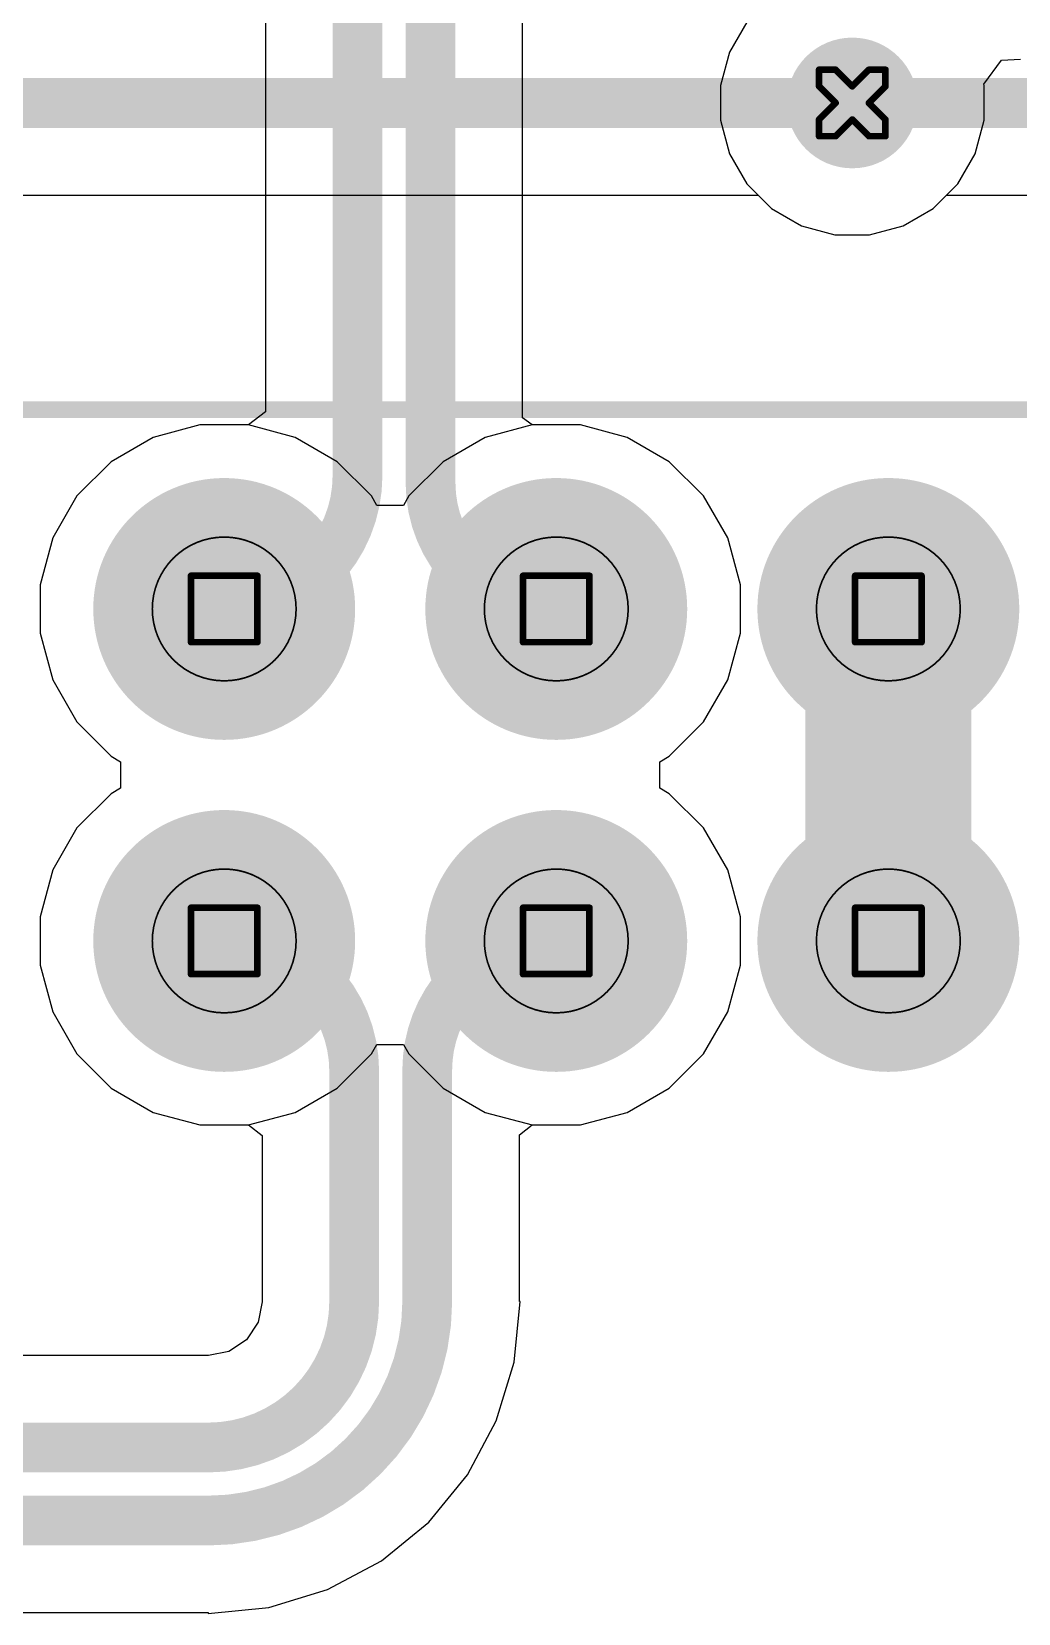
# Model space of a CAD drawing. Header units: inches. Extents: x 0 to 289, y 0 to 168.
# Drawn here: x 15.77 to 23.32, y 81.84 to 93.94 of the extents above; entities that cross this region are included whole.
import ezdxf

# ---------------------------------------------------------------- set-up
doc = ezdxf.new("R2010")
doc.units = ezdxf.units.IN
for name, color, linetype in [('Bottom Layer', 5, 'Continuous'), ('Bottom Overlay', 54, 'Continuous'), ('Bottom Solder', 6, 'Continuous'), ('Dimension', 6, 'Continuous'), ('Drill Drawing', 1, 'Continuous'), ('Multi-Layer', 9, 'Continuous'), ('Pad Holes', 156, 'Continuous'), ('Top Layer', 1, 'Continuous'), ('Top Solder', 216, 'Continuous'), ('Via Holes', 16, 'Continuous')]:
    doc.layers.add(name, color=color, linetype=linetype)

# ---------------------------------------------------------------- blocks, each defined once
blk = doc.blocks.new('SSW_110_02_G_D_RA_N_B_38')
at = {"layer": 'Bottom Layer'}
h = blk.add_hatch(color=5, dxfattribs=at)
edge = h.paths.add_edge_path()
edge.add_arc((-6.35, 1.27000254), 0.8999982, 0, 360)
h = blk.add_hatch(color=5, dxfattribs=at)
edge = h.paths.add_edge_path()
edge.add_arc((-3.81, 1.27000254), 0.8999982, 0, 360)
h = blk.add_hatch(color=5, dxfattribs=at)
edge = h.paths.add_edge_path()
edge.add_arc((-1.27, 1.27000254), 0.8999982, 0, 360)
h = blk.add_hatch(color=5, dxfattribs=at)
edge = h.paths.add_edge_path()
edge.add_arc((-6.35, -1.26999746), 0.8999982, 0, 360)
h = blk.add_hatch(color=5, dxfattribs=at)
edge = h.paths.add_edge_path()
edge.add_arc((-3.81, -1.26999746), 0.8999982, 0, 360)
h = blk.add_hatch(color=5, dxfattribs=at)
edge = h.paths.add_edge_path()
edge.add_arc((-1.26999746, -1.26999492), 0.8999982, 0, 360)
at = {"layer": 'Bottom Solder'}
h = blk.add_hatch(color=6, dxfattribs=at)
edge = h.paths.add_edge_path()
edge.add_arc((-6.35, 1.27000254), 1.0015982, 0, 360)
h = blk.add_hatch(color=6, dxfattribs=at)
edge = h.paths.add_edge_path()
edge.add_arc((-3.81, 1.27000254), 1.0015982, 0, 360)
h = blk.add_hatch(color=6, dxfattribs=at)
edge = h.paths.add_edge_path()
edge.add_arc((-1.27, 1.27000254), 1.0015982, 0, 360)
h = blk.add_hatch(color=6, dxfattribs=at)
edge = h.paths.add_edge_path()
edge.add_arc((-6.35, -1.26999746), 1.0015982, 0, 360)
h = blk.add_hatch(color=6, dxfattribs=at)
edge = h.paths.add_edge_path()
edge.add_arc((-3.81, -1.26999746), 1.0015982, 0, 360)
h = blk.add_hatch(color=6, dxfattribs=at)
edge = h.paths.add_edge_path()
edge.add_arc((-1.26999746, -1.26999492), 1.0015982, 0, 360)
at = {"layer": 'Multi-Layer'}
h = blk.add_hatch(color=9, dxfattribs=at)
edge = h.paths.add_edge_path()
edge.add_arc((-6.35, 1.27000254), 0.8999982, 0, 360)
h = blk.add_hatch(color=9, dxfattribs=at)
edge = h.paths.add_edge_path()
edge.add_arc((-3.81, 1.27000254), 0.8999982, 0, 360)
h = blk.add_hatch(color=9, dxfattribs=at)
edge = h.paths.add_edge_path()
edge.add_arc((-1.27, 1.27000254), 0.8999982, 0, 360)
h = blk.add_hatch(color=9, dxfattribs=at)
edge = h.paths.add_edge_path()
edge.add_arc((-6.35, -1.26999746), 0.8999982, 0, 360)
h = blk.add_hatch(color=9, dxfattribs=at)
edge = h.paths.add_edge_path()
edge.add_arc((-3.81, -1.26999746), 0.8999982, 0, 360)
h = blk.add_hatch(color=9, dxfattribs=at)
edge = h.paths.add_edge_path()
edge.add_arc((-1.26999746, -1.26999492), 0.8999982, 0, 360)
at = {"layer": 'Pad Holes'}
h = blk.add_hatch(color=7, dxfattribs=at)
edge = h.paths.add_edge_path()
edge.add_arc((-6.35, 1.27000254), 0.51999896, 0, 360)
h = blk.add_hatch(color=7, dxfattribs=at)
edge = h.paths.add_edge_path()
edge.add_arc((-3.81, 1.27000254), 0.51999896, 0, 360)
h = blk.add_hatch(color=7, dxfattribs=at)
edge = h.paths.add_edge_path()
edge.add_arc((-1.27, 1.27000254), 0.51999896, 0, 360)
h = blk.add_hatch(color=7, dxfattribs=at)
edge = h.paths.add_edge_path()
edge.add_arc((-6.35, -1.26999746), 0.51999896, 0, 360)
h = blk.add_hatch(color=7, dxfattribs=at)
edge = h.paths.add_edge_path()
edge.add_arc((-3.81, -1.26999746), 0.51999896, 0, 360)
h = blk.add_hatch(color=7, dxfattribs=at)
edge = h.paths.add_edge_path()
edge.add_arc((-1.26999746, -1.26999492), 0.51999896, 0, 360)
at = {"layer": 'Top Layer'}
h = blk.add_hatch(color=1, dxfattribs=at)
edge = h.paths.add_edge_path()
edge.add_arc((-6.35, 1.27000254), 0.8999982, 0, 360)
h = blk.add_hatch(color=1, dxfattribs=at)
edge = h.paths.add_edge_path()
edge.add_arc((-3.81, 1.27000254), 0.8999982, 0, 360)
h = blk.add_hatch(color=1, dxfattribs=at)
edge = h.paths.add_edge_path()
edge.add_arc((-1.27, 1.27000254), 0.8999982, 0, 360)
h = blk.add_hatch(color=1, dxfattribs=at)
edge = h.paths.add_edge_path()
edge.add_arc((-6.35, -1.26999746), 0.8999982, 0, 360)
h = blk.add_hatch(color=1, dxfattribs=at)
edge = h.paths.add_edge_path()
edge.add_arc((-3.81, -1.26999746), 0.8999982, 0, 360)
h = blk.add_hatch(color=1, dxfattribs=at)
edge = h.paths.add_edge_path()
edge.add_arc((-1.26999746, -1.26999492), 0.8999982, 0, 360)
at = {"layer": 'Top Solder'}
h = blk.add_hatch(color=216, dxfattribs=at)
edge = h.paths.add_edge_path()
edge.add_arc((-6.35, 1.27000254), 1.0015982, 0, 360)
h = blk.add_hatch(color=216, dxfattribs=at)
edge = h.paths.add_edge_path()
edge.add_arc((-3.81, 1.27000254), 1.0015982, 0, 360)
h = blk.add_hatch(color=216, dxfattribs=at)
edge = h.paths.add_edge_path()
edge.add_arc((-1.27, 1.27000254), 1.0015982, 0, 360)
h = blk.add_hatch(color=216, dxfattribs=at)
edge = h.paths.add_edge_path()
edge.add_arc((-6.35, -1.26999746), 1.0015982, 0, 360)
h = blk.add_hatch(color=216, dxfattribs=at)
edge = h.paths.add_edge_path()
edge.add_arc((-3.81, -1.26999746), 1.0015982, 0, 360)
h = blk.add_hatch(color=216, dxfattribs=at)
edge = h.paths.add_edge_path()
edge.add_arc((-1.26999746, -1.26999492), 1.0015982, 0, 360)
at = {"layer": 'Bottom Overlay'}
blk.add_lwpolyline([(12.95500076, -2.79399746, 0.127, 0.127, 0), (-12.95500076, -2.79399746, 0.127, 0.127, 0)], format="xyseb", dxfattribs=at)

msp = doc.modelspace()

# ---------------------------------------------------------------- hatches: boundary and pattern name
at = {"layer": 'Bottom Layer'}
h = msp.add_hatch(color=5, dxfattribs=at)
edge = h.paths.add_edge_path()
edge.add_arc((22.04978064, 93.3958), 0.499999, 0, 360)
at = {"layer": 'Top Layer'}
h = msp.add_hatch(color=1, dxfattribs=at)
edge = h.paths.add_edge_path()
edge.add_arc((22.04978064, 93.3958), 0.499999, 0, 360)
at = {"layer": 'Via Holes'}
h = msp.add_hatch(color=7, dxfattribs=at)
edge = h.paths.add_edge_path()
edge.add_arc((22.04978064, 93.3958), 0.2499995, 0, 360)

# ---------------------------------------------------------------- linework, layer by layer
at = {"layer": 'Bottom Layer'}
for p, q in [((23.05482308, 93.5395386), (23.19112202, 93.72413309999999)), ((23.19112202, 93.72413309999999), (23.33674022, 93.73131622)), ((23.05777964, 93.52850484), (23.05482308, 93.5395386)), ((23.05777964, 93.26309515999999), (23.05777964, 93.52850484)), ((22.98908534, 93.00672788), (23.05777964, 93.26309515999999)), ((22.8563805, 92.77687565999999), (22.98908534, 93.00672788)), ((22.66870498, 92.58920014), (22.8563805, 92.77687565999999)), ((14.687423, 92.69127257999999), (21.32878386, 92.69127257999999)), ((21.32878386, 92.69127257999999), (21.4308563, 92.58920014)), ((21.4308563, 92.58920014), (21.66070852, 92.4564953)), ((22.43885276, 92.4564953), (22.66870498, 92.58920014)), ((21.66070852, 92.4564953), (21.9170758, 92.387801)), ((22.18248548, 92.387801), (22.43885276, 92.4564953)), ((21.9170758, 92.387801), (22.18248548, 92.387801)), ((17.06022496, 90.9324953), (16.7021256, 90.83654172)), ((17.43095828, 90.9324953), (17.06022496, 90.9324953)), ((17.78905764, 90.83654172), (17.43095828, 90.9324953)), ((19.6002275, 90.93249784), (19.24212814, 90.83654426)), ((19.97096082, 90.93249784), (19.6002275, 90.93249784)), ((20.32906018, 90.83654426), (19.97096082, 90.93249784)), ((16.7021256, 90.83654172), (16.38106198, 90.65117505999999)), ((18.11012126, 90.65117505999999), (17.78905764, 90.83654172)), ((19.24212814, 90.83654426), (18.92106452, 90.6511776)), ((20.6501238, 90.6511776), (20.32906018, 90.83654426)), ((16.38106198, 90.65117505999999), (16.11891366, 90.38902674)), ((18.37226958, 90.38902674), (18.11012126, 90.65117505999999)), ((18.92106452, 90.6511776), (18.6589162, 90.38902927999999)), ((20.91227212, 90.38902927999999), (20.6501238, 90.6511776)), ((16.11891366, 90.38902674), (15.933547, 90.06796312)), ((18.41399162, 90.31676374), (18.37226958, 90.38902674)), ((18.61719416, 90.31676374), (18.41399162, 90.31676374)), ((18.6589162, 90.38902927999999), (18.61719416, 90.31676374)), ((21.09763878, 90.06796565999998), (20.91227212, 90.38902927999999)), ((15.933547, 90.06796312), (15.83759342, 89.70986375999999)), ((21.19359236, 89.70986629999999), (21.09763878, 90.06796565999998)), ((15.83759342, 89.70986375999999), (15.83759342, 89.33913043999999)), ((21.19359236, 89.33913297999999), (21.19359236, 89.70986629999999)), ((15.83759342, 89.33913043999999), (15.933547, 88.98103108)), ((21.09763878, 88.98103361999999), (21.19359236, 89.33913297999999)), ((15.933547, 88.98103108), (16.11891366, 88.65996745999999)), ((20.91227212, 88.65996999999999), (21.09763878, 88.98103361999999)), ((16.11891366, 88.65996745999999), (16.38106198, 88.39781914)), ((20.6501238, 88.39782167999999), (20.91227212, 88.65996999999999)), ((16.38106198, 88.39781914), (16.45332498, 88.35609964)), ((16.45332498, 88.35609964), (16.45332498, 88.15289709999999)), ((20.5778608, 88.35609964), (20.6501238, 88.39782167999999)), ((20.5778608, 88.15289963999999), (20.5778608, 88.35609964)), ((16.38106452, 88.11117759999999), (16.1189162, 87.84902928)), ((16.45332498, 88.15289709999999), (16.38106452, 88.11117759999999)), ((20.6501238, 88.11117759999999), (20.5778608, 88.15289963999999)), ((20.91227212, 87.84902928), (20.6501238, 88.11117759999999)), ((16.1189162, 87.84902928), (15.93354954, 87.52796566)), ((21.09763878, 87.52796566), (20.91227212, 87.84902928)), ((15.93354954, 87.52796566), (15.83759596, 87.1698663)), ((21.19359236, 87.1698663), (21.09763878, 87.52796566)), ((15.83759596, 87.1698663), (15.83759596, 86.79913298)), ((21.19359236, 86.79913298), (21.19359236, 87.1698663)), ((15.83759596, 86.79913298), (15.93354954, 86.44103362)), ((21.09763878, 86.44103362), (21.19359236, 86.79913298)), ((15.93354954, 86.44103362), (16.1189162, 86.11997)), ((20.91227212, 86.11997), (21.09763878, 86.44103362)), ((18.37227212, 86.11997), (18.41399416, 86.19223299999999)), ((18.41399416, 86.19223299999999), (18.61719416, 86.19223299999999)), ((18.61719416, 86.19223299999999), (18.6589162, 86.11997)), ((16.1189162, 86.11997), (16.38106452, 85.85782168)), ((18.1101238, 85.85782168), (18.37227212, 86.11997)), ((18.6589162, 86.11997), (18.92106452, 85.85782168)), ((20.6501238, 85.85782168), (20.91227212, 86.11997)), ((16.38106452, 85.85782168), (16.70212814, 85.67245501999999)), ((17.78906018, 85.67245501999999), (18.1101238, 85.85782168)), ((18.92106452, 85.85782168), (19.24212814, 85.67245501999999)), ((20.32906018, 85.67245501999999), (20.6501238, 85.85782168)), ((16.70212814, 85.67245501999999), (17.0602275, 85.57650144)), ((17.0602275, 85.57650144), (17.43096082, 85.57650144)), ((17.43096082, 85.57650144), (17.78906018, 85.67245501999999)), ((19.24212814, 85.67245501999999), (19.6002275, 85.57650144)), ((19.6002275, 85.57650144), (19.97096082, 85.57650144)), ((19.97096082, 85.57650144), (20.32906018, 85.67245501999999))]:
    msp.add_line(p, q, dxfattribs=at)
for points in [[(14.687423, 93.3958, 0.3809999999999999, 0.3809999999999999, 0), (22.04978064, 93.3958, 0.3809999999999999, 0.3809999999999999, 0)], [(22.32559416, 86.98449964, 1.27, 1.27, 0), (22.32559416, 89.52449964, 1.27, 1.27, 0)]]:
    msp.add_lwpolyline(points, format="xyseb", dxfattribs=at)
for points in [[(21.95453064, 93.3958, 0.1905, 0.1905, 1), (22.14503064, 93.3958, 0.1905, 0.1905, 1)], [(22.00809416, 89.52449964, 0.635, 0.635, 1), (22.64309416, 89.52449964, 0.635, 0.635, 1)], [(22.00809416, 86.98449964, 0.635, 0.635, 1), (22.64309416, 86.98449964, 0.635, 0.635, 1)]]:
    msp.add_lwpolyline(points, format="xyseb", close=True, dxfattribs=at)
at = {"layer": 'Dimension'}
for points in [[(17.7955956, 89.52449709999999, 0.0127, 0.0127, 1), (16.6955978, 89.52449709999999, 0.0127, 0.0127, 1)], [(20.3355956, 89.52449709999999, 0.0127, 0.0127, 1), (19.2355978, 89.52449709999999, 0.0127, 0.0127, 1)], [(22.8755956, 89.52449709999999, 0.0127, 0.0127, 1), (21.7755978, 89.52449709999999, 0.0127, 0.0127, 1)], [(16.6924228, 89.52449709999999, 0.00635, 0.00635, 1), (16.6987728, 89.52449709999999, 0.00635, 0.00635, 1)], [(17.7924206, 89.52449709999999, 0.00635, 0.00635, 1), (17.7987706, 89.52449709999999, 0.00635, 0.00635, 1)], [(19.2324228, 89.52449709999999, 0.00635, 0.00635, 1), (19.2387728, 89.52449709999999, 0.00635, 0.00635, 1)], [(20.3324206, 89.52449709999999, 0.00635, 0.00635, 1), (20.3387706, 89.52449709999999, 0.00635, 0.00635, 1)], [(21.7724228, 89.52449709999999, 0.00635, 0.00635, 1), (21.7787728, 89.52449709999999, 0.00635, 0.00635, 1)], [(22.8724206, 89.52449709999999, 0.00635, 0.00635, 1), (22.8787706, 89.52449709999999, 0.00635, 0.00635, 1)], [(17.7955956, 86.9844971, 0.0127, 0.0127, 1), (16.6955978, 86.9844971, 0.0127, 0.0127, 1)], [(20.3355956, 86.9844971, 0.0127, 0.0127, 1), (19.2355978, 86.9844971, 0.0127, 0.0127, 1)], [(22.8755956, 86.9844971, 0.0127, 0.0127, 1), (21.7755978, 86.9844971, 0.0127, 0.0127, 1)], [(16.6924228, 86.9844971, 0.00635, 0.00635, 1), (16.6987728, 86.9844971, 0.00635, 0.00635, 1)], [(17.7924206, 86.9844971, 0.00635, 0.00635, 1), (17.7987706, 86.9844971, 0.00635, 0.00635, 1)], [(19.2324228, 86.9844971, 0.00635, 0.00635, 1), (19.2387728, 86.9844971, 0.00635, 0.00635, 1)], [(20.3324206, 86.9844971, 0.00635, 0.00635, 1), (20.3387706, 86.9844971, 0.00635, 0.00635, 1)], [(21.7724228, 86.9844971, 0.00635, 0.00635, 1), (21.7787728, 86.9844971, 0.00635, 0.00635, 1)], [(22.8724206, 86.9844971, 0.00635, 0.00635, 1), (22.8787706, 86.9844971, 0.00635, 0.00635, 1)]]:
    msp.add_lwpolyline(points, format="xyseb", close=True, dxfattribs=at)
at = {"layer": 'Drill Drawing'}
for points in [[(21.79578064, 93.52279999999999, 0.0508, 0.0508, 0), (21.79578064, 93.64979999999998, 0.0508, 0.0508, 0)], [(21.79578064, 93.64979999999998, 0.0508, 0.0508, 0), (21.92278064, 93.64979999999998, 0.0508, 0.0508, 0)], [(21.92278064, 93.64979999999998, 0.0508, 0.0508, 0), (22.04978064, 93.52279999999999, 0.0508, 0.0508, 0)], [(22.04978064, 93.52279999999999, 0.0508, 0.0508, 0), (22.17678064, 93.64979999999998, 0.0508, 0.0508, 0)], [(22.17678064, 93.64979999999998, 0.0508, 0.0508, 0), (22.30378064, 93.64979999999998, 0.0508, 0.0508, 0)], [(22.30378064, 93.52279999999999, 0.0508, 0.0508, 0), (22.30378064, 93.64979999999998, 0.0508, 0.0508, 0)], [(21.79578064, 93.52279999999999, 0.0508, 0.0508, 0), (21.92278064, 93.3958, 0.0508, 0.0508, 0)], [(22.17678064, 93.3958, 0.0508, 0.0508, 0), (22.30378064, 93.52279999999999, 0.0508, 0.0508, 0)], [(21.79578064, 93.2688, 0.0508, 0.0508, 0), (21.92278064, 93.3958, 0.0508, 0.0508, 0)], [(22.17678064, 93.3958, 0.0508, 0.0508, 0), (22.30378064, 93.2688, 0.0508, 0.0508, 0)], [(21.79578064, 93.14179999999999, 0.0508, 0.0508, 0), (21.79578064, 93.2688, 0.0508, 0.0508, 0)], [(21.92278064, 93.14179999999999, 0.0508, 0.0508, 0), (22.04978064, 93.2688, 0.0508, 0.0508, 0)], [(22.04978064, 93.2688, 0.0508, 0.0508, 0), (22.17678064, 93.14179999999999, 0.0508, 0.0508, 0)], [(22.30378064, 93.14179999999999, 0.0508, 0.0508, 0), (22.30378064, 93.2688, 0.0508, 0.0508, 0)], [(21.79578064, 93.14179999999999, 0.0508, 0.0508, 0), (21.92278064, 93.14179999999999, 0.0508, 0.0508, 0)], [(22.17678064, 93.14179999999999, 0.0508, 0.0508, 0), (22.30378064, 93.14179999999999, 0.0508, 0.0508, 0)], [(16.99159162, 89.7784971, 0.0508, 0.0508, 0), (17.49959162, 89.7784971, 0.0508, 0.0508, 0)], [(16.99159162, 89.2704971, 0.0508, 0.0508, 0), (16.99159162, 89.7784971, 0.0508, 0.0508, 0)], [(17.49959162, 89.2704971, 0.0508, 0.0508, 0), (17.49959162, 89.7784971, 0.0508, 0.0508, 0)], [(19.53159416, 89.77849963999999, 0.0508, 0.0508, 0), (20.03959416, 89.77849963999999, 0.0508, 0.0508, 0)], [(19.53159416, 89.27049964, 0.0508, 0.0508, 0), (19.53159416, 89.77849963999999, 0.0508, 0.0508, 0)], [(20.03959416, 89.27049964, 0.0508, 0.0508, 0), (20.03959416, 89.77849963999999, 0.0508, 0.0508, 0)], [(22.07159416, 89.77849963999999, 0.0508, 0.0508, 0), (22.57959416, 89.77849963999999, 0.0508, 0.0508, 0)], [(22.07159416, 89.27049964, 0.0508, 0.0508, 0), (22.07159416, 89.77849963999999, 0.0508, 0.0508, 0)], [(22.57959416, 89.27049964, 0.0508, 0.0508, 0), (22.57959416, 89.77849963999999, 0.0508, 0.0508, 0)], [(16.99159162, 89.2704971, 0.0508, 0.0508, 0), (17.49959162, 89.2704971, 0.0508, 0.0508, 0)], [(19.53159416, 89.27049964, 0.0508, 0.0508, 0), (20.03959416, 89.27049964, 0.0508, 0.0508, 0)], [(22.07159416, 89.27049964, 0.0508, 0.0508, 0), (22.57959416, 89.27049964, 0.0508, 0.0508, 0)], [(16.99159416, 87.23849963999999, 0.0508, 0.0508, 0), (17.49959416, 87.23849963999999, 0.0508, 0.0508, 0)], [(16.99159416, 86.73049963999999, 0.0508, 0.0508, 0), (16.99159416, 87.23849963999999, 0.0508, 0.0508, 0)], [(17.49959416, 86.73049963999999, 0.0508, 0.0508, 0), (17.49959416, 87.23849963999999, 0.0508, 0.0508, 0)], [(19.53159416, 87.23849963999999, 0.0508, 0.0508, 0), (20.03959416, 87.23849963999999, 0.0508, 0.0508, 0)], [(19.53159416, 86.73049963999999, 0.0508, 0.0508, 0), (19.53159416, 87.23849963999999, 0.0508, 0.0508, 0)], [(20.03959416, 86.73049963999999, 0.0508, 0.0508, 0), (20.03959416, 87.23849963999999, 0.0508, 0.0508, 0)], [(22.07159416, 87.23849963999999, 0.0508, 0.0508, 0), (22.57959416, 87.23849963999999, 0.0508, 0.0508, 0)], [(22.07159416, 86.73049963999999, 0.0508, 0.0508, 0), (22.07159416, 87.23849963999999, 0.0508, 0.0508, 0)], [(22.57959416, 86.73049963999999, 0.0508, 0.0508, 0), (22.57959416, 87.23849963999999, 0.0508, 0.0508, 0)], [(16.99159416, 86.73049963999999, 0.0508, 0.0508, 0), (17.49959416, 86.73049963999999, 0.0508, 0.0508, 0)], [(19.53159416, 86.73049963999999, 0.0508, 0.0508, 0), (20.03959416, 86.73049963999999, 0.0508, 0.0508, 0)], [(22.07159416, 86.73049963999999, 0.0508, 0.0508, 0), (22.57959416, 86.73049963999999, 0.0508, 0.0508, 0)]]:
    msp.add_lwpolyline(points, format="xyseb", dxfattribs=at)
for points in [[(21.78308064, 93.64979999999998, 0.0254, 0.0254, 1), (21.80848064, 93.64979999999998, 0.0254, 0.0254, 1)], [(21.78308064, 93.64979999999998, 0.0254, 0.0254, 1), (21.80848064, 93.64979999999998, 0.0254, 0.0254, 1)], [(21.91008064, 93.64979999999998, 0.0254, 0.0254, 1), (21.93548064, 93.64979999999998, 0.0254, 0.0254, 1)], [(21.91008064, 93.64979999999998, 0.0254, 0.0254, 1), (21.93548064, 93.64979999999998, 0.0254, 0.0254, 1)], [(22.16408064, 93.64979999999998, 0.0254, 0.0254, 1), (22.18948064, 93.64979999999998, 0.0254, 0.0254, 1)], [(22.16408064, 93.64979999999998, 0.0254, 0.0254, 1), (22.18948064, 93.64979999999998, 0.0254, 0.0254, 1)], [(22.29108064, 93.64979999999998, 0.0254, 0.0254, 1), (22.31648064, 93.64979999999998, 0.0254, 0.0254, 1)], [(22.29108064, 93.64979999999998, 0.0254, 0.0254, 1), (22.31648064, 93.64979999999998, 0.0254, 0.0254, 1)], [(21.78308064, 93.52279999999999, 0.0254, 0.0254, 1), (21.80848064, 93.52279999999999, 0.0254, 0.0254, 1)], [(21.78308064, 93.52279999999999, 0.0254, 0.0254, 1), (21.80848064, 93.52279999999999, 0.0254, 0.0254, 1)], [(22.03708064, 93.52279999999999, 0.0254, 0.0254, 1), (22.06248064, 93.52279999999999, 0.0254, 0.0254, 1)], [(22.03708064, 93.52279999999999, 0.0254, 0.0254, 1), (22.06248064, 93.52279999999999, 0.0254, 0.0254, 1)], [(22.29108064, 93.52279999999999, 0.0254, 0.0254, 1), (22.31648064, 93.52279999999999, 0.0254, 0.0254, 1)], [(22.29108064, 93.52279999999999, 0.0254, 0.0254, 1), (22.31648064, 93.52279999999999, 0.0254, 0.0254, 1)], [(21.91008064, 93.3958, 0.0254, 0.0254, 1), (21.93548064, 93.3958, 0.0254, 0.0254, 1)], [(21.91008064, 93.3958, 0.0254, 0.0254, 1), (21.93548064, 93.3958, 0.0254, 0.0254, 1)], [(22.16408064, 93.3958, 0.0254, 0.0254, 1), (22.18948064, 93.3958, 0.0254, 0.0254, 1)], [(22.16408064, 93.3958, 0.0254, 0.0254, 1), (22.18948064, 93.3958, 0.0254, 0.0254, 1)], [(21.78308064, 93.2688, 0.0254, 0.0254, 1), (21.80848064, 93.2688, 0.0254, 0.0254, 1)], [(21.78308064, 93.2688, 0.0254, 0.0254, 1), (21.80848064, 93.2688, 0.0254, 0.0254, 1)], [(22.03708064, 93.2688, 0.0254, 0.0254, 1), (22.06248064, 93.2688, 0.0254, 0.0254, 1)], [(22.03708064, 93.2688, 0.0254, 0.0254, 1), (22.06248064, 93.2688, 0.0254, 0.0254, 1)], [(22.29108064, 93.2688, 0.0254, 0.0254, 1), (22.31648064, 93.2688, 0.0254, 0.0254, 1)], [(22.29108064, 93.2688, 0.0254, 0.0254, 1), (22.31648064, 93.2688, 0.0254, 0.0254, 1)], [(21.78308064, 93.14179999999999, 0.0254, 0.0254, 1), (21.80848064, 93.14179999999999, 0.0254, 0.0254, 1)], [(21.78308064, 93.14179999999999, 0.0254, 0.0254, 1), (21.80848064, 93.14179999999999, 0.0254, 0.0254, 1)], [(21.91008064, 93.14179999999999, 0.0254, 0.0254, 1), (21.93548064, 93.14179999999999, 0.0254, 0.0254, 1)], [(21.91008064, 93.14179999999999, 0.0254, 0.0254, 1), (21.93548064, 93.14179999999999, 0.0254, 0.0254, 1)], [(22.16408064, 93.14179999999999, 0.0254, 0.0254, 1), (22.18948064, 93.14179999999999, 0.0254, 0.0254, 1)], [(22.16408064, 93.14179999999999, 0.0254, 0.0254, 1), (22.18948064, 93.14179999999999, 0.0254, 0.0254, 1)], [(22.29108064, 93.14179999999999, 0.0254, 0.0254, 1), (22.31648064, 93.14179999999999, 0.0254, 0.0254, 1)], [(22.29108064, 93.14179999999999, 0.0254, 0.0254, 1), (22.31648064, 93.14179999999999, 0.0254, 0.0254, 1)], [(16.97889162, 89.7784971, 0.0254, 0.0254, 1), (17.00429162, 89.7784971, 0.0254, 0.0254, 1)], [(16.97889162, 89.7784971, 0.0254, 0.0254, 1), (17.00429162, 89.7784971, 0.0254, 0.0254, 1)], [(17.48689162, 89.7784971, 0.0254, 0.0254, 1), (17.51229162, 89.7784971, 0.0254, 0.0254, 1)], [(17.48689162, 89.7784971, 0.0254, 0.0254, 1), (17.51229162, 89.7784971, 0.0254, 0.0254, 1)], [(19.51889416, 89.77849963999999, 0.0254, 0.0254, 1), (19.54429416, 89.77849963999999, 0.0254, 0.0254, 1)], [(19.51889416, 89.77849963999999, 0.0254, 0.0254, 1), (19.54429416, 89.77849963999999, 0.0254, 0.0254, 1)], [(20.02689416, 89.77849963999999, 0.0254, 0.0254, 1), (20.05229416, 89.77849963999999, 0.0254, 0.0254, 1)], [(20.02689416, 89.77849963999999, 0.0254, 0.0254, 1), (20.05229416, 89.77849963999999, 0.0254, 0.0254, 1)], [(22.05889416, 89.77849963999999, 0.0254, 0.0254, 1), (22.08429416, 89.77849963999999, 0.0254, 0.0254, 1)], [(22.05889416, 89.77849963999999, 0.0254, 0.0254, 1), (22.08429416, 89.77849963999999, 0.0254, 0.0254, 1)], [(22.56689416, 89.77849963999999, 0.0254, 0.0254, 1), (22.59229416, 89.77849963999999, 0.0254, 0.0254, 1)], [(22.56689416, 89.77849963999999, 0.0254, 0.0254, 1), (22.59229416, 89.77849963999999, 0.0254, 0.0254, 1)], [(16.97889162, 89.2704971, 0.0254, 0.0254, 1), (17.00429162, 89.2704971, 0.0254, 0.0254, 1)], [(16.97889162, 89.2704971, 0.0254, 0.0254, 1), (17.00429162, 89.2704971, 0.0254, 0.0254, 1)], [(17.48689162, 89.2704971, 0.0254, 0.0254, 1), (17.51229162, 89.2704971, 0.0254, 0.0254, 1)], [(17.48689162, 89.2704971, 0.0254, 0.0254, 1), (17.51229162, 89.2704971, 0.0254, 0.0254, 1)], [(19.51889416, 89.27049964, 0.0254, 0.0254, 1), (19.54429416, 89.27049964, 0.0254, 0.0254, 1)], [(19.51889416, 89.27049964, 0.0254, 0.0254, 1), (19.54429416, 89.27049964, 0.0254, 0.0254, 1)], [(20.02689416, 89.27049964, 0.0254, 0.0254, 1), (20.05229416, 89.27049964, 0.0254, 0.0254, 1)], [(20.02689416, 89.27049964, 0.0254, 0.0254, 1), (20.05229416, 89.27049964, 0.0254, 0.0254, 1)], [(22.05889416, 89.27049964, 0.0254, 0.0254, 1), (22.08429416, 89.27049964, 0.0254, 0.0254, 1)], [(22.05889416, 89.27049964, 0.0254, 0.0254, 1), (22.08429416, 89.27049964, 0.0254, 0.0254, 1)], [(22.56689416, 89.27049964, 0.0254, 0.0254, 1), (22.59229416, 89.27049964, 0.0254, 0.0254, 1)], [(22.56689416, 89.27049964, 0.0254, 0.0254, 1), (22.59229416, 89.27049964, 0.0254, 0.0254, 1)], [(16.97889416, 87.23849963999999, 0.0254, 0.0254, 1), (17.00429416, 87.23849963999999, 0.0254, 0.0254, 1)], [(16.97889416, 87.23849963999999, 0.0254, 0.0254, 1), (17.00429416, 87.23849963999999, 0.0254, 0.0254, 1)], [(17.48689416, 87.23849963999999, 0.0254, 0.0254, 1), (17.51229416, 87.23849963999999, 0.0254, 0.0254, 1)], [(17.48689416, 87.23849963999999, 0.0254, 0.0254, 1), (17.51229416, 87.23849963999999, 0.0254, 0.0254, 1)], [(19.51889416, 87.23849963999999, 0.0254, 0.0254, 1), (19.54429416, 87.23849963999999, 0.0254, 0.0254, 1)], [(19.51889416, 87.23849963999999, 0.0254, 0.0254, 1), (19.54429416, 87.23849963999999, 0.0254, 0.0254, 1)], [(20.02689416, 87.23849963999999, 0.0254, 0.0254, 1), (20.05229416, 87.23849963999999, 0.0254, 0.0254, 1)], [(20.02689416, 87.23849963999999, 0.0254, 0.0254, 1), (20.05229416, 87.23849963999999, 0.0254, 0.0254, 1)], [(22.05889416, 87.23849963999999, 0.0254, 0.0254, 1), (22.08429416, 87.23849963999999, 0.0254, 0.0254, 1)], [(22.05889416, 87.23849963999999, 0.0254, 0.0254, 1), (22.08429416, 87.23849963999999, 0.0254, 0.0254, 1)], [(22.56689416, 87.23849963999999, 0.0254, 0.0254, 1), (22.59229416, 87.23849963999999, 0.0254, 0.0254, 1)], [(22.56689416, 87.23849963999999, 0.0254, 0.0254, 1), (22.59229416, 87.23849963999999, 0.0254, 0.0254, 1)], [(16.97889416, 86.73049963999999, 0.0254, 0.0254, 1), (17.00429416, 86.73049963999999, 0.0254, 0.0254, 1)], [(16.97889416, 86.73049963999999, 0.0254, 0.0254, 1), (17.00429416, 86.73049963999999, 0.0254, 0.0254, 1)], [(17.48689416, 86.73049963999999, 0.0254, 0.0254, 1), (17.51229416, 86.73049963999999, 0.0254, 0.0254, 1)], [(17.48689416, 86.73049963999999, 0.0254, 0.0254, 1), (17.51229416, 86.73049963999999, 0.0254, 0.0254, 1)], [(19.51889416, 86.73049963999999, 0.0254, 0.0254, 1), (19.54429416, 86.73049963999999, 0.0254, 0.0254, 1)], [(19.51889416, 86.73049963999999, 0.0254, 0.0254, 1), (19.54429416, 86.73049963999999, 0.0254, 0.0254, 1)], [(20.02689416, 86.73049963999999, 0.0254, 0.0254, 1), (20.05229416, 86.73049963999999, 0.0254, 0.0254, 1)], [(20.02689416, 86.73049963999999, 0.0254, 0.0254, 1), (20.05229416, 86.73049963999999, 0.0254, 0.0254, 1)], [(22.05889416, 86.73049963999999, 0.0254, 0.0254, 1), (22.08429416, 86.73049963999999, 0.0254, 0.0254, 1)], [(22.05889416, 86.73049963999999, 0.0254, 0.0254, 1), (22.08429416, 86.73049963999999, 0.0254, 0.0254, 1)], [(22.56689416, 86.73049963999999, 0.0254, 0.0254, 1), (22.59229416, 86.73049963999999, 0.0254, 0.0254, 1)], [(22.56689416, 86.73049963999999, 0.0254, 0.0254, 1), (22.59229416, 86.73049963999999, 0.0254, 0.0254, 1)]]:
    msp.add_lwpolyline(points, format="xyseb", close=True, dxfattribs=at)
at = {"layer": 'Top Layer'}
for p, q in [((17.56065322, 94.94354899999999), (17.56065322, 91.03201503999999)), ((19.52850806, 90.98753201999999), (19.52850806, 94.94354899999999)), ((21.24318078, 94.01472434), (21.11047594, 93.78487212)), ((21.11047594, 93.78487212), (21.04178164, 93.52850484)), ((21.04178164, 93.52850484), (21.04178164, 93.26309515999999)), ((21.04178164, 93.26309515999999), (21.11047594, 93.00672788)), ((21.11047594, 93.00672788), (21.24318078, 92.77687565999999)), ((21.24318078, 92.77687565999999), (21.4308563, 92.58920014)), ((21.4308563, 92.58920014), (21.66070852, 92.4564953)), ((22.43885276, 92.4564953), (22.66870498, 92.58920014)), ((22.66870498, 92.58920014), (22.77077742, 92.69127257999999)), ((22.77077742, 92.69127257999999), (34.95792348, 92.69127257999999)), ((21.66070852, 92.4564953), (21.9170758, 92.387801)), ((22.18248548, 92.387801), (22.43885276, 92.4564953)), ((21.9170758, 92.387801), (22.18248548, 92.387801)), ((17.56065322, 91.03201503999999), (17.43095574, 90.9324953)), ((17.06022496, 90.9324953), (16.7021256, 90.83654172)), ((17.43095574, 90.9324953), (17.06022496, 90.9324953)), ((19.60023004, 90.93249784), (19.52850806, 90.98753201999999)), ((19.97096082, 90.93249784), (19.60023004, 90.93249784)), ((20.32906018, 90.83654426), (19.97096082, 90.93249784)), ((16.7021256, 90.83654172), (16.38106198, 90.65117505999999)), ((20.6501238, 90.6511776), (20.32906018, 90.83654426)), ((16.38106198, 90.65117505999999), (16.11891366, 90.38902674)), ((20.91227212, 90.38902927999999), (20.6501238, 90.6511776)), ((16.11891366, 90.38902674), (15.933547, 90.06796312)), ((21.09763878, 90.06796565999998), (20.91227212, 90.38902927999999)), ((15.933547, 90.06796312), (15.83759342, 89.70986375999999)), ((21.19359236, 89.70986629999999), (21.09763878, 90.06796565999998)), ((15.83759342, 89.70986375999999), (15.83759342, 89.33913043999999)), ((21.19359236, 89.33913297999999), (21.19359236, 89.70986629999999)), ((15.83759342, 89.33913043999999), (15.933547, 88.98103108)), ((21.09763878, 88.98103361999999), (21.19359236, 89.33913297999999)), ((15.933547, 88.98103108), (16.11891366, 88.65996745999999)), ((20.91227212, 88.65996999999999), (21.09763878, 88.98103361999999)), ((16.11891366, 88.65996745999999), (16.38106198, 88.39781914)), ((20.6501238, 88.39782167999999), (20.91227212, 88.65996999999999)), ((16.38106198, 88.39781914), (16.45332498, 88.35609964)), ((16.45332498, 88.35609964), (16.45332498, 88.15289709999999)), ((20.5778608, 88.35609964), (20.6501238, 88.39782167999999)), ((20.5778608, 88.15289963999999), (20.5778608, 88.35609964)), ((16.38106452, 88.11117759999999), (16.1189162, 87.84902928)), ((16.45332498, 88.15289709999999), (16.38106452, 88.11117759999999)), ((20.6501238, 88.11117759999999), (20.5778608, 88.15289963999999)), ((20.91227212, 87.84902928), (20.6501238, 88.11117759999999)), ((16.1189162, 87.84902928), (15.93354954, 87.52796566)), ((21.09763878, 87.52796566), (20.91227212, 87.84902928)), ((15.93354954, 87.52796566), (15.83759596, 87.1698663)), ((21.19359236, 87.1698663), (21.09763878, 87.52796566)), ((15.83759596, 87.1698663), (15.83759596, 86.79913298)), ((21.19359236, 86.79913298), (21.19359236, 87.1698663)), ((15.83759596, 86.79913298), (15.93354954, 86.44103362)), ((21.09763878, 86.44103362), (21.19359236, 86.79913298)), ((15.93354954, 86.44103362), (16.1189162, 86.11997)), ((20.91227212, 86.11997), (21.09763878, 86.44103362)), ((16.1189162, 86.11997), (16.38106452, 85.85782168)), ((20.6501238, 85.85782168), (20.91227212, 86.11997)), ((16.38106452, 85.85782168), (16.70212814, 85.67245501999999)), ((20.32906018, 85.67245501999999), (20.6501238, 85.85782168)), ((16.70212814, 85.67245501999999), (17.0602275, 85.57650144)), ((17.0602275, 85.57650144), (17.43095828, 85.57650144)), ((17.43095828, 85.57650144), (17.53525322, 85.49647365999999)), ((19.50310806, 85.50197784), (19.60023004, 85.57650144)), ((19.60023004, 85.57650144), (19.97096082, 85.57650144)), ((19.97096082, 85.57650144), (20.32906018, 85.67245501999999)), ((17.53525322, 85.49647365999999), (17.53525322, 84.2264)), ((19.50310806, 84.2264), (19.50310806, 85.50197784)), ((17.53525322, 84.2264), (17.5357663, 84.22249602)), ((19.46271698, 83.76083832), (19.5085716, 84.2264)), ((19.5085716, 84.2264), (19.50310806, 84.2264)), ((17.5357663, 84.22249602), (17.50500182, 84.06783034)), ((17.50500182, 84.06783034), (17.4151798, 83.93340084)), ((17.4151798, 83.93340084), (17.2807503, 83.84357881999999)), ((17.12218064, 83.81332742), (2.7224736, 83.81332742)), ((17.12608462, 83.81281434), (17.12218064, 83.81332742)), ((17.2807503, 83.84357881999999), (17.12608462, 83.81281434)), ((19.32691842, 83.3131684), (19.46271698, 83.76083832)), ((19.10639308, 82.90059112), (19.32691842, 83.3131684)), ((18.8096144, 82.53896624), (19.10639308, 82.90059112)), ((18.44798952, 82.24218755999999), (18.8096144, 82.53896624)), ((18.03541224, 82.02166222), (18.44798952, 82.24218755999999)), ((17.58774232, 81.88586365999998), (18.03541224, 82.02166222)), ((2.7224736, 81.84547257999999), (17.12218064, 81.84547257999999)), ((17.12218064, 81.84000903999998), (17.58774232, 81.88586365999998)), ((17.12218064, 81.84547257999999), (17.12218064, 81.84000903999998))]:
    msp.add_line(p, q, dxfattribs=at)
for points in [[(18.26518064, 90.54408611999999, 0.3809999999999999, 0.3809999999999999, 0), (18.26518064, 94.94354899999999, 0.3809999999999999, 0.3809999999999999, 0)], [(18.82398064, 90.48611316, 0.3809999999999999, 0.3809999999999999, 0), (18.82398064, 94.94354899999999, 0.3809999999999999, 0.3809999999999999, 0)], [(22.04978064, 93.3958, 0.3809999999999999, 0.3809999999999999, 0), (89.4842, 93.3958, 0.3809999999999999, 0.3809999999999999, 0)], [(18.26518064, 90.54408611999999, 0.3809999999999999, 0.3809999999999999, -0.4142135623730951), (17.24559162, 89.52449709999999, 0.3809999999999999, 0.3809999999999999, 0)], [(19.78559416, 89.52449964, 0.3809999999999999, 0.3809999999999999, -0.4142135623730951), (18.82398064, 90.48611316, 0.3809999999999999, 0.3809999999999999, 0)], [(17.24559416, 86.98449964, 0.3809999999999999, 0.3809999999999999, -0.4142135623730951), (18.23978064, 85.99031316, 0.3809999999999999, 0.3809999999999999, 0)], [(18.79858064, 85.99748612, 0.3809999999999999, 0.3809999999999999, -0.4142135623730951), (19.78559416, 86.98449964, 0.3809999999999999, 0.3809999999999999, 0)], [(18.23978064, 84.2264, 0.3809999999999999, 0.3809999999999999, 0), (18.23978064, 85.99031316, 0.3809999999999999, 0.3809999999999999, 0)], [(18.79858064, 84.2264, 0.3809999999999999, 0.3809999999999999, 0), (18.79858064, 85.99748612, 0.3809999999999999, 0.3809999999999999, 0)], [(18.79858064, 84.2264, 0.3809999999999999, 0.3809999999999999, -0.4142135623730951), (17.12218064, 82.55, 0.3809999999999999, 0.3809999999999999, 0)], [(18.23978064, 84.2264, 0.3809999999999999, 0.3809999999999999, -0.4142135623730951), (17.12218064, 83.10879999999999, 0.3809999999999999, 0.3809999999999999, 0)], [(2.7224736, 83.10879999999999, 0.3809999999999999, 0.3809999999999999, 0), (17.12218064, 83.10879999999999, 0.3809999999999999, 0.3809999999999999, 0)], [(2.7224736, 82.55, 0.3809999999999999, 0.3809999999999999, 0), (17.12218064, 82.55, 0.3809999999999999, 0.3809999999999999, 0)]]:
    msp.add_lwpolyline(points, format="xyseb", dxfattribs=at)
for points in [[(21.95453064, 93.3958, 0.1905, 0.1905, 1), (22.14503064, 93.3958, 0.1905, 0.1905, 1)], [(18.16993064, 90.54408611999999, 0.1905, 0.1905, 1), (18.36043064, 90.54408611999999, 0.1905, 0.1905, 1)], [(18.16993064, 90.54408611999999, 0.1905, 0.1905, 1), (18.36043064, 90.54408611999999, 0.1905, 0.1905, 1)], [(18.72873064, 90.48611316, 0.1905, 0.1905, 1), (18.91923064, 90.48611316, 0.1905, 0.1905, 1)], [(18.72873064, 90.48611316, 0.1905, 0.1905, 1), (18.91923064, 90.48611316, 0.1905, 0.1905, 1)], [(17.15034162, 89.52449709999999, 0.1905, 0.1905, 1), (17.34084162, 89.52449709999999, 0.1905, 0.1905, 1)], [(19.69034416, 89.52449964, 0.1905, 0.1905, 1), (19.88084416, 89.52449964, 0.1905, 0.1905, 1)], [(17.15034416, 86.98449964, 0.1905, 0.1905, 1), (17.34084416, 86.98449964, 0.1905, 0.1905, 1)], [(19.69034416, 86.98449964, 0.1905, 0.1905, 1), (19.88084416, 86.98449964, 0.1905, 0.1905, 1)], [(18.14453064, 85.99031316, 0.1905, 0.1905, 1), (18.33503064, 85.99031316, 0.1905, 0.1905, 1)], [(18.14453064, 85.99031316, 0.1905, 0.1905, 1), (18.33503064, 85.99031316, 0.1905, 0.1905, 1)], [(18.70333064, 85.99748612, 0.1905, 0.1905, 1), (18.89383064, 85.99748612, 0.1905, 0.1905, 1)], [(18.70333064, 85.99748612, 0.1905, 0.1905, 1), (18.89383064, 85.99748612, 0.1905, 0.1905, 1)], [(18.14453064, 84.2264, 0.1905, 0.1905, 1), (18.33503064, 84.2264, 0.1905, 0.1905, 1)], [(18.14453064, 84.2264, 0.1905, 0.1905, 1), (18.33503064, 84.2264, 0.1905, 0.1905, 1)], [(18.70333064, 84.2264, 0.1905, 0.1905, 1), (18.89383064, 84.2264, 0.1905, 0.1905, 1)], [(18.70333064, 84.2264, 0.1905, 0.1905, 1), (18.89383064, 84.2264, 0.1905, 0.1905, 1)], [(17.02693064, 83.10879999999999, 0.1905, 0.1905, 1), (17.21743064, 83.10879999999999, 0.1905, 0.1905, 1)], [(17.02693064, 83.10879999999999, 0.1905, 0.1905, 1), (17.21743064, 83.10879999999999, 0.1905, 0.1905, 1)], [(17.02693064, 82.55, 0.1905, 0.1905, 1), (17.21743064, 82.55, 0.1905, 0.1905, 1)], [(17.02693064, 82.55, 0.1905, 0.1905, 1), (17.21743064, 82.55, 0.1905, 0.1905, 1)]]:
    msp.add_lwpolyline(points, format="xyseb", close=True, dxfattribs=at)

# ---------------------------------------------------------------- block references
at = {"rotation": 180}
msp.add_blockref('SSW_110_02_G_D_RA_N_B_38', (15.97559416, 88.25450218), dxfattribs=at)

doc.saveas('drawing.dxf')
